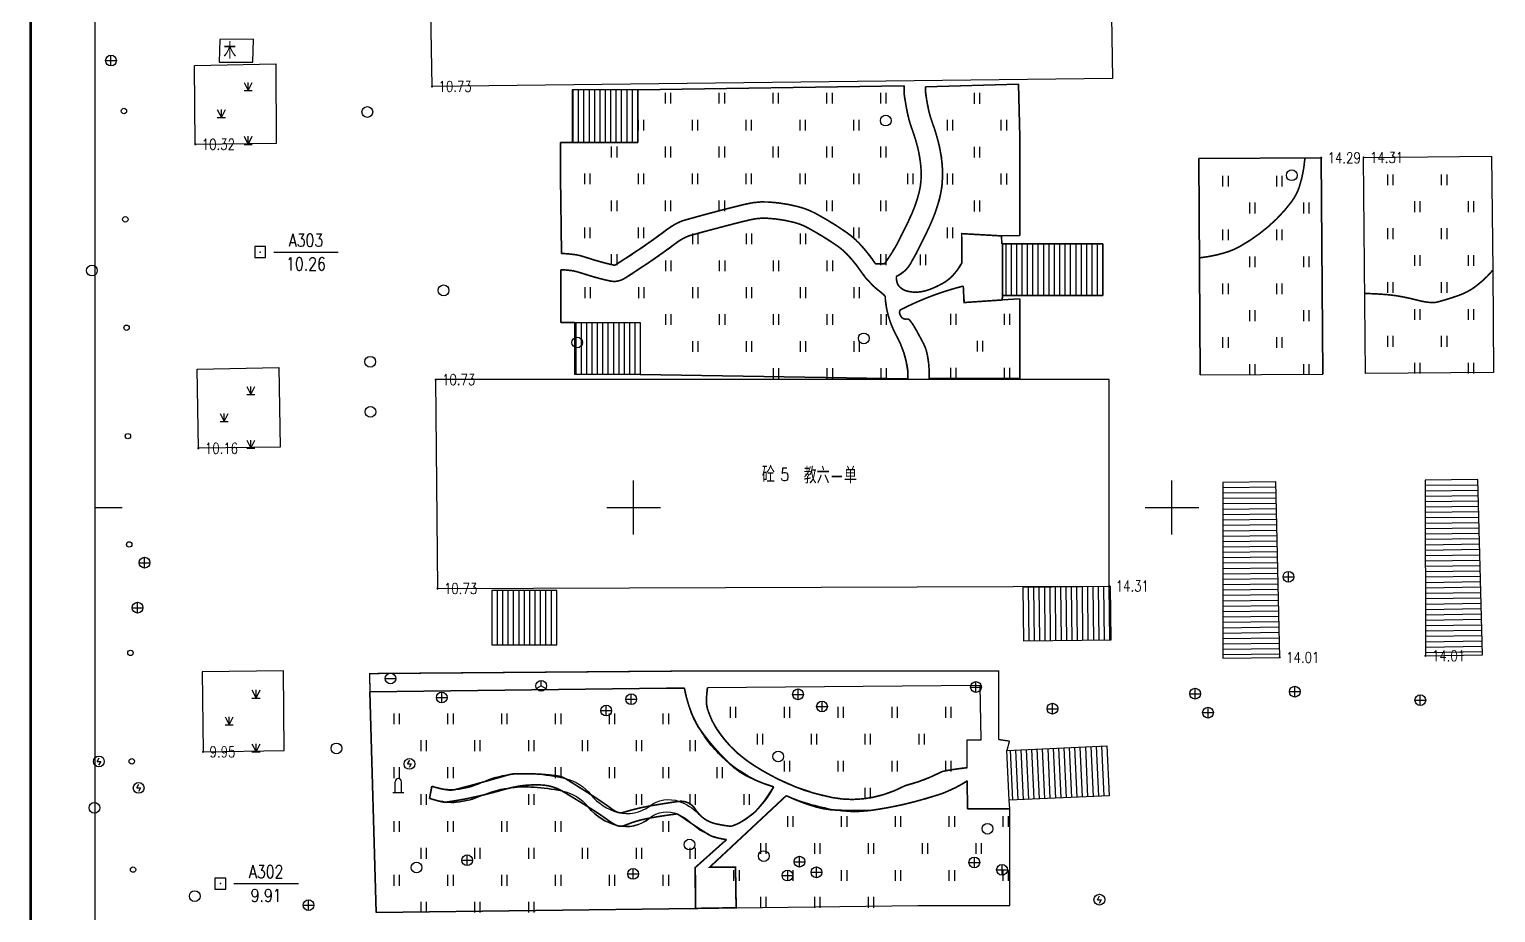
# Model space of a CAD drawing. Extents: x 1210 to 1476, y 1174 to 1460.
# Drawn here: x 1213.9 to 1350.1, y 1302.4 to 1384.4 of the extents above; entities that cross this region are included whole.
import ezdxf
from ezdxf.enums import TextEntityAlignment as Align

# ---------------------------------------------------------------- set-up
doc = ezdxf.new("R2010")
doc.units = 0
doc.header["$LTSCALE"] = 0.5
doc.header["$PDSIZE"] = 0.2
doc.linetypes.add('X3', pattern=[5, 4, -1])
doc.layers.get('0').update_dxf_attribs({"linetype": 'CONTINUOUS'})
doc.layers.add('ASSIST', color=7, linetype='CONTINUOUS', plot=False)
for name, color, linetype in [('COMPONENT', 4, 'CONTINUOUS'), ('DLDW', 11, 'CONTINUOUS'), ('DLSS', 4, 'CONTINUOUS'), ('GCD', 1, 'CONTINUOUS'), ('GXYZ', 2, 'CONTINUOUS'), ('JMD', 6, 'CONTINUOUS'), ('KZD', 1, 'CONTINUOUS'), ('TK', 7, 'CONTINUOUS'), ('ZBTZ', 3, 'CONTINUOUS')]:
    doc.layers.add(name, color=color, linetype=linetype)
doc.styles.add('HZ', font='rs.shx', dxfattribs={"width": 0.8, "bigfont": 'hztxt.shx'})
doc.linetypes.add('1161', pattern='A,0,[149,AAA.SHX,S=0.15,R=0,X=0,Y=0],-1.6', length=1.6)

# ---------------------------------------------------------------- blocks, each defined once
blk = doc.blocks.new('gc188')
blk.add_circle((0, 0), 1)
blk = doc.blocks.new('gc043')
for p, q in [((-1, 0), (1, 0)), ((0, -1), (0, 1))]:
    blk.add_line(p, q)
blk.add_circle((0, 0), 1)
blk = doc.blocks.new('gc261')
blk.add_lwpolyline([(-1, -1), (1, -1), (1, 1), (-1, 1)], close=True)
blk.add_point((0, 0))
blk = doc.blocks.new('gc106')
for p, q in [((-1, 0), (1, 0)), ((-0.6, 0), (-0.6, 2)), ((0.6, 0), (0.6, 2))]:
    blk.add_line(p, q)
blk.add_arc((0, 2), 0.6, 0, 180)
blk = doc.blocks.new('gcbj0102')
for p, q in [((-1, 0), (1, 0)), ((0, -1), (0, 1))]:
    blk.add_line(p, q)
blk.add_circle((0, 0), 1)
blk = doc.blocks.new('gc050')
for p, q in [((-0.35, 0), (0.05, 0.69)), ((-0.35, 0), (0.35, 0)), ((0.35, 0), (-0.06, -0.69))]:
    blk.add_line(p, q)
blk.add_circle((0, 0), 1)
blk = doc.blocks.new('gc042')
blk.add_line((-1, 0), (1, 0))
blk.add_circle((0, 0), 1)
blk = doc.blocks.new('gc048')
for q in [(-0.87, -0.5), (0, 1), (0.87, -0.5)]:
    blk.add_line((0, 0), q)
blk.add_circle((0, 0), 1)
blk = doc.blocks.new('gc170')
at = {"linetype": 'Continuous'}
blk.add_circle((0, 0), 0.5, dxfattribs=at)
blk = doc.blocks.new('gc323')
at = {"flags": 128}
for points in [[(-0.5, 0), (-0.5, 2)], [(0.5, 0), (0.5, 2)]]:
    blk.add_lwpolyline(points, dxfattribs=at)
blk = doc.blocks.new('gc124')
for p, q in [((-0.75, 1.5), (0, 0)), ((-0.75, 0), (0.75, 0)), ((0, 0), (0, 1.5)), ((0, 0), (0.75, 1.5))]:
    blk.add_line(p, q)
blk = doc.blocks.new('GC200')
at = {"linetype": 'Continuous', "const_width": 0.2, "flags": 128}
blk.add_lwpolyline([(-0.1, 0, 1), (0.1, 0, 1)], format="xyb", close=True, dxfattribs=at)
blk = doc.blocks.new('ac50tk')
for p, q in [((0, -12), (0, 512)), ((100, 295), (100, 305)), ((200, 295), (200, 305)), ((0, 300), (5, 300)), ((95, 300), (105, 300)), ((195, 300), (205, 300))]:
    blk.add_line(p, q)
blk.add_lwpolyline([(-12, -12, 0.5, 0.5, 0), (-12, 512, 0.5, 0.5, 0), (512, 512, 0.5, 0.5, 0), (512, -12, 0.5, 0.5, 0)], format="xyseb", close=True)

msp = doc.modelspace()

# ---------------------------------------------------------------- linework, layer by layer
at = {"linetype": 'Continuous', "elevation": 10.78, "flags": 128}
msp.add_lwpolyline([(1264.29, 1378.8), (1264.29, 1373.9)], dxfattribs=at)
at = {"layer": 'ASSIST', "linetype": 'Continuous', "flags": 128}
for points in [[(1304.26, 1359.69), (1313.59, 1359.69), (1313.59, 1364.48), (1304.26, 1364.48)], [(1264.55, 1357.19), (1270.62, 1357.19), (1270.62, 1352.35), (1264.55, 1352.35)], [(1330.01, 1326.07), (1329.64, 1342.37), (1324.72, 1342.32), (1324.73, 1325.99)], [(1348.83, 1326.31), (1348.42, 1342.58), (1343.52, 1342.53), (1343.55, 1326.22)], [(1256.83, 1327.25), (1262.86, 1327.25), (1262.86, 1332.27), (1256.83, 1332.27)], [(1314.31, 1327.68), (1306.23, 1327.59), (1306.18, 1332.61), (1314.26, 1332.7)], [(1304.68, 1317.44), (1313.95, 1317.86), (1314.17, 1313.23), (1304.89, 1312.8)]]:
    msp.add_lwpolyline(points, close=True, dxfattribs=at)
at = {"layer": 'DLSS', "linetype": 'X3', "const_width": 0.15, "flags": 128}
for points in [[(1293.31, 1362.62, 0.011941), (1294.18, 1363.96, 0.020647), (1294.62, 1364.76, 0.004806), (1295.46, 1366.45, 0.009484), (1295.86, 1367.32, 0.042412), (1296.52, 1369.28, 0.057571), (1296.71, 1370.79, 0.034599), (1296.64, 1372.03, 0.029794), (1296.38, 1373.46, 0.026223), (1295.86, 1375.13, -0.032688), (1295.47, 1376.47, -0.012272), (1295.29, 1377.4, -0.011128), (1295.13, 1378.44, -0.032963), (1295.12, 1378.63, -0.011607), (1295.13, 1379.16)], [(1294.4, 1361.46, 0.18676), (1295.86, 1362.92, 0.020647), (1296.39, 1363.87, 0.004806), (1297.24, 1365.59, 0.009484), (1297.67, 1366.53, 0.042412), (1298.44, 1368.8, 0.057571), (1298.69, 1370.76, 0.034599), (1298.61, 1372.28, 0.029794), (1298.3, 1373.94, 0.026223), (1297.72, 1375.81, -0.032688), (1297.4, 1376.9, -0.012272), (1297.24, 1377.74, -0.010696), (1297.1, 1378.65, -0.010636), (1297.11, 1379.05, -0.010636)], [(1322.55, 1363.18, 0.041507), (1324.8, 1363.62, 0.059042), (1326.29, 1364.23, 0.050806), (1328.98, 1366.11, 0.053804), (1331.1, 1368.38, 0.085682), (1331.86, 1369.87, 0.055451), (1332.35, 1372.42)], [(1263.3, 1363.59, -0.022064), (1264.48, 1363.49, -0.039396), (1265.13, 1363.36, -0.007066), (1266.02, 1363.08, 0.008483), (1266.77, 1362.86, 0.0174), (1268.14, 1362.51, 0.159846), (1268.3, 1362.53, 0.034457), (1268.36, 1362.56, 0.002036), (1269.34, 1363.19, 0.018782), (1273.12, 1365.83, -0.060602), (1274.36, 1366.55, -0.032767), (1274.81, 1366.7, -0.004517), (1278.12, 1367.6, -0.002607), (1279.22, 1367.88, -0.00233), (1280.45, 1368.18, -0.071723), (1282.47, 1368.37, -0.050636), (1285.3, 1367.93, -0.059667), (1286.88, 1367.32, -0.029509), (1289.79, 1365.53, -0.053838), (1290.99, 1364.49, -0.036295), (1292.46, 1362.64)], [(1263.24, 1362.08, -0.022064), (1264.29, 1361.99, -0.039396), (1264.7, 1361.9, -0.007066), (1265.56, 1361.64, 0.008483), (1266.35, 1361.4, 0.0174), (1267.83, 1361.03, 0.159846), (1268.92, 1361.15, 0.034457), (1269.17, 1361.28, 0.002036), (1270.16, 1361.92, 0.018782), (1274.03, 1364.62, -0.060602), (1274.96, 1365.15, -0.032767), (1275.22, 1365.25, -0.004517), (1278.5, 1366.13, -0.002607), (1279.58, 1366.41, -0.00233), (1280.8, 1366.71, -0.071723), (1282.39, 1366.86, -0.050636), (1284.92, 1366.47, -0.059667), (1286.16, 1365.98, -0.029509), (1288.92, 1364.29, -0.053838), (1289.88, 1363.46, -0.036295), (1291.21, 1361.79, -0.036295)], [(1294.4, 1361.46, 0.079408), (1294.47, 1360.89, 0.114773), (1294.66, 1360.54, 0.146878), (1295.38, 1360.1, 0.099701), (1296.61, 1360.02, 0.057722), (1297.54, 1360.26, 0.04015), (1298.79, 1360.86, 0.074065), (1299.67, 1361.57, 0.059101), (1300.49, 1362.7)], [(1337.93, 1359.87, -0.014146), (1339.65, 1359.79, -0.02019), (1340.85, 1359.66, -0.027398), (1342.91, 1359.22, 0.048795), (1344.08, 1359.03, 0.081388), (1344.66, 1359.08, 0.022131), (1346.69, 1359.71, 0.074185), (1348.18, 1360.51, 0.056851), (1349.79, 1362.02)], [(1291.21, 1361.79, 0.011291), (1291.47, 1361.43, 0.027809), (1291.58, 1361.29, 0.005564), (1292.2, 1360.64, 0.016171), (1292.42, 1360.43, 0.018426), (1292.77, 1360.14, -0.01716), (1293.14, 1359.83, -0.017205), (1293.3, 1359.68, -0.04145), (1293.35, 1359.61, -0.164634), (1293.38, 1359.53, 0.038287), (1293.39, 1359.18, 0.099167), (1294.4, 1355.98, -0.096656), (1295.46, 1352.69, -0.022534), (1295.47, 1352.52, -0.006766), (1295.48, 1351.95)], [(1297.45, 1352.69, 0.045588), (1297.27, 1354.24, 0.068317), (1296.92, 1355.23, 0.003339), (1296.41, 1356.18, 0.008861), (1296.22, 1356.53, 0.0128), (1295.92, 1357.02, 0.017209), (1295.67, 1357.36, 0.278317), (1295.34, 1357.5, -0.23369), (1294.94, 1357.62, -0.170663), (1294.7, 1358.09, -0.295333), (1294.83, 1358.38, -0.025562), (1294.89, 1358.41, -0.002942), (1295.44, 1358.68, -0.025037), (1297.98, 1359.75, -0.024897), (1300.62, 1360.56)], [(1274.72, 1323.2, 0.043227), (1275.39, 1320.85, 0.063585), (1276.18, 1319.37, 0.022904), (1277.38, 1317.83, 0.02093), (1278.84, 1316.27, 0.072346), (1280.41, 1315.11, 0.049989), (1283.01, 1314.05)], [(1276.87, 1323.24, 0.041843), (1276.76, 1321.97, 0.075448), (1276.87, 1321.27, 0.074415), (1277.86, 1319.21, 0.062935), (1279.65, 1317.19, 0.038193), (1281.16, 1316.05, 0.026717), (1283.51, 1314.72, 0.06847), (1288.47, 1313.05, 0.096764), (1292.19, 1313.07, 0.073679), (1295.22, 1314.16, 0.057954), (1298.66, 1315.47, -0.019676), (1299.56, 1315.64, -0.012553), (1300.98, 1315.83)], [(1251.05, 1312.98, 0.031124), (1252.21, 1312.66, 0.085728), (1252.65, 1312.64, 0.012736), (1254.23, 1312.9, 0.010821), (1256.07, 1313.3, 0.013681), (1257.35, 1313.63, -0.013253), (1258.67, 1313.98, -0.074839), (1261.52, 1314.22, -0.114394), (1263.33, 1313.68, -0.006085), (1264.08, 1313.23, -0.002647), (1265.81, 1312.17, -0.018738), (1267.8, 1310.83, 0.060136), (1268.45, 1310.46, 0.20106), (1269.17, 1310.47, -0.057685), (1271.48, 1311.15, -0.010037), (1273.96, 1311.53, -0.169772), (1274.11, 1311.5, -0.016873), (1274.52, 1311.23, 0.006702), (1275.55, 1310.53, 0.000787), (1276.19, 1310.11, 0.000705), (1276.91, 1309.65, 0.073431), (1277.48, 1309.39, 0.038866), (1278.63, 1309.15)], [(1283.01, 1314.05, -0.022838), (1282.47, 1313.14, -0.033735), (1282.04, 1312.58, -0.004349), (1281.4, 1311.85, -0.021765), (1281.26, 1311.71, -0.026974), (1280.95, 1311.46, -0.012216), (1280.24, 1310.95, -0.031589), (1279.74, 1310.66, -0.032494), (1279.22, 1310.44, -0.113442), (1278.9, 1310.4, -0.027314), (1277.62, 1310.62, -0.200512), (1275.73, 1311.97, 0.291006), (1274.23, 1312.7, 0.010129), (1273.37, 1312.58, 0.00456), (1271.48, 1312.27, 0.032235), (1269.05, 1311.68, -0.161675), (1268.54, 1311.68, -0.074123), (1268.06, 1311.94, 0.016561), (1266.04, 1313.32, 0.001641), (1263.98, 1314.62, 0.010038), (1263.64, 1314.83, 0.093561), (1263.01, 1315.05, 0.028068), (1260.81, 1315.25, 0.014), (1258.96, 1315.26, 0.059368), (1258.52, 1315.2, 0.006394), (1257.66, 1314.96, -0.003181), (1255.93, 1314.47, -0.001521), (1254.89, 1314.18, -0.001116), (1253.48, 1313.81, -0.097998), (1252.76, 1313.76, -0.046227), (1251.27, 1314.1)], [(1284.18, 1313.23, 0.04229), (1286.94, 1312.18, 0.061724), (1288.95, 1311.88, 0.007931), (1291.55, 1311.84, 0.034051), (1292.16, 1311.88, 0.016439), (1294.49, 1312.29, 0.018143), (1296.57, 1312.8, 0.005603), (1298.39, 1313.34, 0.022196), (1298.84, 1313.5, 0.007176), (1298.96, 1313.55, 0.001294), (1299.62, 1313.85, 0.020135), (1300.19, 1314.13, 0.013836), (1300.98, 1314.6)]]:
    msp.add_lwpolyline(points, format="xyb", dxfattribs=at)
for points, elevation in [([(1300.49, 1362.7), (1300.47, 1365.43), (1304.17, 1365.22), (1304.2, 1364.48)], 10.57), ([(1292.46, 1362.64), (1293.31, 1362.62)], 10.44), ([(1304.26, 1359.69), (1304.24, 1359.27), (1300.69, 1359.03), (1300.62, 1360.56)], 10.68), ([(1297.45, 1352.69), (1297.46, 1351.97)], 10.43)]:
    msp.add_lwpolyline(points, dxfattribs=dict(at, elevation=elevation))
at = {"layer": 'DLSS', "linetype": 'Continuous', "const_width": 0.125, "flags": 128}
for points in [[(1245.51, 1322.88), (1245.49, 1324.57), (1276.82, 1324.82), (1303.91, 1324.82), (1303.91, 1318.44)], [(1303.91, 1318.44), (1304.91, 1318.3)], [(1304.91, 1318.3), (1304.68, 1317.44)]]:
    msp.add_lwpolyline(points, dxfattribs=at)
at = {"layer": 'DLSS', "linetype": 'X3', "const_width": 0.15, "flags": 128}
for points in [[(1251.27, 1314.1), (1251.05, 1312.98)], [(1278.63, 1309.15), (1275.73, 1306.56), (1275.76, 1302.76), (1279.52, 1302.82), (1279.46, 1306.59), (1277.07, 1306.59), (1284.18, 1313.23)]]:
    msp.add_lwpolyline(points, dxfattribs=at)
at = {"layer": 'JMD', "linetype": 'Continuous'}
for p, q in [((1270.39, 1378.8), (1264.29, 1378.8)), ((1264.39, 1373.9), (1264.39, 1378.8)), ((1264.89, 1373.9), (1264.89, 1378.8)), ((1265.39, 1373.9), (1265.39, 1378.8)), ((1265.89, 1373.9), (1265.89, 1378.8)), ((1266.39, 1373.9), (1266.39, 1378.8)), ((1266.89, 1373.9), (1266.89, 1378.8)), ((1267.39, 1373.9), (1267.39, 1378.8)), ((1267.89, 1373.9), (1267.89, 1378.8)), ((1268.39, 1373.9), (1268.39, 1378.8)), ((1268.89, 1373.9), (1268.89, 1378.8)), ((1269.39, 1373.9), (1269.39, 1378.8)), ((1269.89, 1373.9), (1269.89, 1378.8)), ((1270.39, 1373.9), (1270.39, 1378.8)), ((1264.29, 1373.9), (1270.39, 1373.9)), ((1313.59, 1364.48), (1304.26, 1364.48)), ((1304.59, 1359.69), (1304.59, 1364.48)), ((1305.09, 1359.69), (1305.09, 1364.48)), ((1305.59, 1359.69), (1305.59, 1364.48)), ((1306.09, 1359.69), (1306.09, 1364.48)), ((1306.59, 1359.69), (1306.59, 1364.48)), ((1307.09, 1359.69), (1307.09, 1364.48)), ((1307.59, 1359.69), (1307.59, 1364.48)), ((1308.09, 1359.69), (1308.09, 1364.48)), ((1308.59, 1359.69), (1308.59, 1364.48)), ((1309.09, 1359.69), (1309.09, 1364.48)), ((1309.59, 1359.69), (1309.59, 1364.48)), ((1310.09, 1359.69), (1310.09, 1364.48)), ((1310.59, 1359.69), (1310.59, 1364.48)), ((1311.09, 1359.69), (1311.09, 1364.48)), ((1311.59, 1359.69), (1311.59, 1364.48)), ((1312.09, 1359.69), (1312.09, 1364.48)), ((1312.59, 1359.69), (1312.59, 1364.48)), ((1313.09, 1359.69), (1313.09, 1364.48)), ((1313.59, 1359.69), (1313.59, 1364.48)), ((1304.26, 1359.69), (1313.59, 1359.69)), ((1264.55, 1357.19), (1270.62, 1357.19)), ((1264.62, 1357.19), (1264.62, 1352.35)), ((1265.12, 1357.19), (1265.12, 1352.35)), ((1265.62, 1357.19), (1265.62, 1352.35)), ((1266.12, 1357.19), (1266.12, 1352.35)), ((1266.62, 1357.19), (1266.62, 1352.35)), ((1267.12, 1357.19), (1267.12, 1352.35)), ((1267.62, 1357.19), (1267.62, 1352.35)), ((1268.12, 1357.19), (1268.12, 1352.35)), ((1268.62, 1357.19), (1268.62, 1352.35)), ((1269.12, 1357.19), (1269.12, 1352.35)), ((1269.62, 1357.19), (1269.62, 1352.35)), ((1270.12, 1357.19), (1270.12, 1352.35)), ((1270.62, 1357.19), (1270.62, 1352.35)), ((1270.62, 1352.35), (1264.55, 1352.35)), ((1329.64, 1342.37), (1324.72, 1342.32)), ((1324.72, 1342.32), (1324.73, 1325.99)), ((1329.65, 1341.87), (1324.72, 1341.82)), ((1330.01, 1326.07), (1329.64, 1342.37)), ((1348.42, 1342.58), (1343.52, 1342.53)), ((1343.52, 1342.53), (1343.55, 1326.22)), ((1348.44, 1342.08), (1343.52, 1342.03)), ((1348.45, 1341.58), (1343.52, 1341.52)), ((1348.83, 1326.31), (1348.42, 1342.58)), ((1329.66, 1341.37), (1324.72, 1341.32)), ((1329.67, 1340.87), (1324.72, 1340.82)), ((1329.68, 1340.37), (1324.72, 1340.32)), ((1348.46, 1341.08), (1343.52, 1341.02)), ((1348.47, 1340.58), (1343.52, 1340.52)), ((1329.69, 1339.87), (1324.72, 1339.81)), ((1329.7, 1339.37), (1324.72, 1339.31)), ((1329.72, 1338.87), (1324.72, 1338.81)), ((1348.48, 1340.08), (1343.53, 1340.02)), ((1348.5, 1339.58), (1343.53, 1339.52)), ((1348.51, 1339.08), (1343.53, 1339.02)), ((1329.73, 1338.37), (1324.72, 1338.31)), ((1329.74, 1337.87), (1324.72, 1337.81)), ((1348.52, 1338.58), (1343.53, 1338.52)), ((1348.53, 1338.08), (1343.53, 1338.02)), ((1348.55, 1337.58), (1343.53, 1337.52)), ((1329.75, 1337.37), (1324.72, 1337.31)), ((1329.76, 1336.87), (1324.72, 1336.81)), ((1329.77, 1336.37), (1324.72, 1336.31)), ((1348.56, 1337.08), (1343.53, 1337.02)), ((1348.57, 1336.58), (1343.53, 1336.51)), ((1348.58, 1336.08), (1343.53, 1336.01)), ((1329.78, 1335.87), (1324.72, 1335.81)), ((1329.79, 1335.37), (1324.72, 1335.31)), ((1329.81, 1334.87), (1324.72, 1334.81)), ((1348.6, 1335.58), (1343.53, 1335.51)), ((1348.61, 1335.08), (1343.53, 1335.01)), ((1329.82, 1334.37), (1324.72, 1334.31)), ((1329.83, 1333.87), (1324.72, 1333.81)), ((1329.84, 1333.37), (1324.72, 1333.31)), ((1348.62, 1334.58), (1343.54, 1334.51)), ((1348.63, 1334.08), (1343.54, 1334.01)), ((1348.65, 1333.58), (1343.54, 1333.51)), ((1262.86, 1332.27), (1256.83, 1332.27)), ((1256.86, 1327.25), (1256.86, 1332.27)), ((1257.36, 1327.25), (1257.36, 1332.27)), ((1257.86, 1327.25), (1257.86, 1332.27)), ((1258.36, 1327.25), (1258.36, 1332.27)), ((1258.86, 1327.25), (1258.86, 1332.27)), ((1259.36, 1327.25), (1259.36, 1332.27)), ((1259.86, 1327.25), (1259.86, 1332.27)), ((1260.36, 1327.25), (1260.36, 1332.27)), ((1260.86, 1327.25), (1260.86, 1332.27)), ((1261.36, 1327.25), (1261.36, 1332.27)), ((1261.86, 1327.25), (1261.86, 1332.27)), ((1262.36, 1327.25), (1262.36, 1332.27)), ((1262.86, 1327.25), (1262.86, 1332.27)), ((1306.18, 1332.61), (1314.26, 1332.7)), ((1306.23, 1327.59), (1306.18, 1332.61)), ((1306.73, 1327.6), (1306.68, 1332.62)), ((1307.23, 1327.6), (1307.18, 1332.62)), ((1307.73, 1327.61), (1307.68, 1332.63)), ((1308.23, 1327.62), (1308.18, 1332.63)), ((1308.73, 1327.62), (1308.68, 1332.64)), ((1309.23, 1327.63), (1309.18, 1332.65)), ((1309.73, 1327.63), (1309.68, 1332.65)), ((1310.23, 1327.64), (1310.18, 1332.66)), ((1310.73, 1327.64), (1310.68, 1332.66)), ((1311.23, 1327.65), (1311.18, 1332.67)), ((1311.73, 1327.66), (1311.68, 1332.67)), ((1312.23, 1327.66), (1312.18, 1332.68)), ((1312.73, 1327.67), (1312.68, 1332.69)), ((1313.23, 1327.67), (1313.18, 1332.69)), ((1313.73, 1327.68), (1313.68, 1332.7)), ((1314.23, 1327.68), (1314.18, 1332.7)), ((1329.85, 1332.87), (1324.73, 1332.81)), ((1329.86, 1332.37), (1324.73, 1332.31)), ((1348.66, 1333.08), (1343.54, 1333.01)), ((1348.67, 1332.58), (1343.54, 1332.51)), ((1348.68, 1332.08), (1343.54, 1332.01)), ((1329.87, 1331.87), (1324.73, 1331.81)), ((1329.88, 1331.37), (1324.73, 1331.31)), ((1329.9, 1330.87), (1324.73, 1330.81)), ((1348.7, 1331.58), (1343.54, 1331.51)), ((1348.71, 1331.08), (1343.54, 1331)), ((1329.91, 1330.37), (1324.73, 1330.31)), ((1329.92, 1329.87), (1324.73, 1329.8)), ((1329.93, 1329.37), (1324.73, 1329.3)), ((1348.72, 1330.58), (1343.54, 1330.5)), ((1348.73, 1330.08), (1343.54, 1330)), ((1348.74, 1329.58), (1343.54, 1329.5)), ((1329.94, 1328.87), (1324.73, 1328.8)), ((1329.95, 1328.37), (1324.73, 1328.3)), ((1348.76, 1329.08), (1343.55, 1329)), ((1348.77, 1328.58), (1343.55, 1328.5)), ((1348.78, 1328.08), (1343.55, 1328)), ((1256.83, 1327.25), (1262.86, 1327.25)), ((1314.31, 1327.68), (1306.23, 1327.59)), ((1329.96, 1327.87), (1324.73, 1327.8)), ((1329.98, 1327.37), (1324.73, 1327.3)), ((1329.99, 1326.87), (1324.73, 1326.8)), ((1348.79, 1327.58), (1343.55, 1327.5)), ((1348.81, 1327.08), (1343.55, 1327)), ((1348.82, 1326.58), (1343.55, 1326.5)), ((1330, 1326.37), (1324.73, 1326.3)), ((1304.68, 1317.44), (1313.95, 1317.86)), ((1304.96, 1317.45), (1305.18, 1312.81)), ((1305.46, 1317.47), (1305.68, 1312.84)), ((1305.96, 1317.5), (1306.18, 1312.86)), ((1306.46, 1317.52), (1306.67, 1312.88)), ((1306.96, 1317.54), (1307.17, 1312.91)), ((1307.46, 1317.57), (1307.67, 1312.93)), ((1307.96, 1317.59), (1308.17, 1312.95)), ((1308.46, 1317.61), (1308.67, 1312.97)), ((1308.96, 1317.63), (1309.17, 1313)), ((1309.46, 1317.66), (1309.67, 1313.02)), ((1309.96, 1317.68), (1310.17, 1313.04)), ((1310.46, 1317.7), (1310.67, 1313.07)), ((1310.96, 1317.73), (1311.17, 1313.09)), ((1311.46, 1317.75), (1311.67, 1313.11)), ((1311.96, 1317.77), (1312.17, 1313.13)), ((1312.46, 1317.8), (1312.67, 1313.16)), ((1312.96, 1317.82), (1313.17, 1313.18)), ((1313.45, 1317.84), (1313.67, 1313.2)), ((1313.95, 1317.86), (1314.17, 1313.23)), ((1314.17, 1313.23), (1304.89, 1312.8))]:
    msp.add_line(p, q, dxfattribs=at)
at = {"layer": 'JMD', "linetype": 'Continuous', "flags": 128}
for points in [[(1251.28, 1379.1), (1250.99, 1396.48), (1314.19, 1397.22), (1314.49, 1379.84)], [(1234.7, 1383.5), (1231.56, 1383.47), (1231.5, 1381.34), (1234.64, 1381.37)]]:
    msp.add_lwpolyline(points, close=True, dxfattribs=at)
at = {"layer": 'JMD', "linetype": 'Continuous', "elevation": 10.73, "flags": 128}
msp.add_lwpolyline([(1251.79, 1332.47), (1314.18, 1332.7), (1314.18, 1351.87), (1251.61, 1351.87)], close=True, dxfattribs=at)
at = {"layer": 'KZD', "linetype": 'Continuous'}
for p, q in [((1236.57, 1363.72), (1242.57, 1363.72)), ((1232.87, 1305.06), (1238.87, 1305.06))]:
    msp.add_line(p, q, dxfattribs=at)
at = {"layer": 'ZBTZ', "linetype": '1161', "flags": 128}
for points, elevation in [([(1229.21, 1381.05), (1236.76, 1381.2), (1236.81, 1373.8), (1229.29, 1373.72)], 10.32), ([(1229.46, 1352.85), (1237.06, 1353), (1237.17, 1345.6), (1229.58, 1345.49)], 10.16), ([(1230.01, 1317.3), (1237.55, 1317.43), (1237.47, 1324.81), (1229.93, 1324.73)], 9.95)]:
    msp.add_lwpolyline(points, close=True, dxfattribs=dict(at, elevation=elevation))
for points, elevation in [([(1263.3, 1363.59), (1263.21, 1370.72), (1263.21, 1373.88), (1264.29, 1373.88), (1270.39, 1373.88), (1270.39, 1378.8), (1295.13, 1379.16)], 10.44), ([(1297.11, 1379.05), (1305.75, 1379.32), (1305.87, 1374.41), (1305.87, 1365.27), (1304.17, 1365.22)], 10.57), ([(1263.24, 1362.08), (1263.24, 1357.19), (1264.55, 1357.19), (1270.62, 1357.19), (1270.62, 1352.35), (1295.48, 1351.95)], 10.44), ([(1297.46, 1351.97), (1305.87, 1351.97), (1305.87, 1359.38), (1304.24, 1359.27)], 10.43), ([(1300.98, 1314.6), (1301, 1312.02), (1304.94, 1312), (1304.89, 1312.8)], 10.47), ([(1251.05, 1312.98), (1251.27, 1314.1)], 10.48), ([(1251.27, 1314.1), (1251.05, 1312.98)], 10.48), ([(1278.63, 1309.15), (1275.73, 1306.56), (1275.76, 1302.76), (1279.52, 1302.82), (1279.46, 1306.59), (1277.07, 1306.59), (1284.18, 1313.23)], 10.47), ([(1279.52, 1302.82), (1296.4, 1303.04), (1304.94, 1303.04), (1304.94, 1312)], 10.18)]:
    msp.add_lwpolyline(points, dxfattribs=dict(at, elevation=elevation))
for points in [[(1296.38, 1373.46, 0.026223), (1295.86, 1375.13, -0.032688), (1295.47, 1376.47, -0.012272), (1295.29, 1377.4, -0.011128), (1295.13, 1378.44, -0.032963), (1295.12, 1378.63, -0.011607), (1295.13, 1379.16), (1270.39, 1378.8), (1270.39, 1373.88), (1264.29, 1373.88), (1263.21, 1373.88), (1263.21, 1370.72), (1263.3, 1363.59, -0.022064), (1264.48, 1363.49, -0.039396), (1265.13, 1363.36, -0.007066), (1266.02, 1363.08, 0.008483), (1266.77, 1362.86, 0.0174), (1268.14, 1362.51, 0.159846), (1268.3, 1362.53, 0.034457), (1268.36, 1362.56, 0.002036), (1269.34, 1363.19, 0.018782), (1273.12, 1365.83, -0.060602), (1274.36, 1366.55, -0.032767), (1274.81, 1366.7, -0.004517), (1278.12, 1367.6, -0.002607), (1279.22, 1367.88), (1279.22, 1367.88, -0.00233), (1280.45, 1368.18, -0.071723), (1282.47, 1368.37, -0.050636), (1285.3, 1367.93, -0.059667), (1286.88, 1367.32, -0.029509), (1289.79, 1365.53, -0.053838), (1290.99, 1364.49, -0.036295), (1292.46, 1362.64), (1293.31, 1362.62, 0.011941), (1294.18, 1363.96, 0.020647), (1294.62, 1364.76, 0.004806), (1295.46, 1366.45, 0.009484), (1295.86, 1367.32, 0.042412), (1296.52, 1369.28, 0.057571), (1296.71, 1370.79, 0.034599), (1296.64, 1372.03, 0.029794)], [(1305.87, 1374.41), (1305.75, 1379.32), (1297.11, 1379.05, 0.010636), (1297.1, 1378.65, 0.010696), (1297.24, 1377.74, 0.012272), (1297.4, 1376.9, 0.032688), (1297.72, 1375.81, -0.026223), (1298.3, 1373.94, -0.029794), (1298.61, 1372.28, -0.034599), (1298.69, 1370.76, -0.057571), (1298.44, 1368.8, -0.042412), (1297.67, 1366.53, -0.009484), (1297.24, 1365.59, -0.004806), (1296.39, 1363.87, -0.020647), (1295.86, 1362.92, -0.18676), (1294.4, 1361.46, 0.079408), (1294.47, 1360.89, 0.114773), (1294.66, 1360.54, 0.146878), (1295.38, 1360.1, 0.099701), (1296.61, 1360.02, 0.057722), (1297.54, 1360.26, 0.04015), (1298.79, 1360.86, 0.074065), (1299.67, 1361.57, 0.059101), (1300.49, 1362.7), (1300.47, 1365.43), (1304.17, 1365.22), (1305.87, 1365.27)], [(1279.58, 1366.41, -0.00233), (1280.8, 1366.71, -0.071723), (1282.39, 1366.86, -0.050636), (1284.92, 1366.47, -0.059667), (1286.16, 1365.98, -0.029509), (1288.92, 1364.29, -0.053838), (1289.88, 1363.46, -0.036295), (1291.21, 1361.79, 0.011291), (1291.47, 1361.43, 0.027809), (1291.58, 1361.29, 0.005564), (1292.2, 1360.64, 0.016171), (1292.42, 1360.43, 0.018426), (1292.77, 1360.14, -0.01716), (1293.14, 1359.83, -0.017205), (1293.3, 1359.68, -0.04145), (1293.35, 1359.61, -0.164634), (1293.38, 1359.53, 0.038287), (1293.39, 1359.18, 0.099167), (1294.4, 1355.98, -0.096656), (1295.46, 1352.69, -0.022534), (1295.47, 1352.52, -0.006766), (1295.48, 1351.95), (1270.62, 1352.35), (1264.55, 1352.35), (1264.55, 1357.19), (1263.24, 1357.19), (1263.24, 1362.08, -0.022064), (1264.29, 1361.99, -0.039396), (1264.7, 1361.9, -0.007066), (1265.56, 1361.64, 0.008483), (1266.35, 1361.4, 0.0174), (1267.83, 1361.03, 0.159846), (1268.92, 1361.15, 0.034457), (1269.17, 1361.28, 0.002036), (1270.16, 1361.92, 0.018782), (1274.03, 1364.62, -0.060602), (1274.96, 1365.15, -0.032767), (1275.22, 1365.25, -0.004517), (1278.5, 1366.13, -0.002607)], [(1304.24, 1359.27), (1304.26, 1359.69), (1304.26, 1364.48), (1313.59, 1364.48), (1313.59, 1359.69), (1304.26, 1359.69), (1304.24, 1359.27), (1305.87, 1359.38), (1305.87, 1351.97), (1297.46, 1351.97), (1297.45, 1352.69, 0.045588), (1297.27, 1354.24, 0.068317), (1296.92, 1355.23, 0.003339), (1296.41, 1356.18, 0.008861), (1296.22, 1356.53, 0.0128), (1295.92, 1357.02, 0.017209), (1295.67, 1357.36, 0.278317), (1295.34, 1357.5, -0.23369), (1294.94, 1357.62, -0.170663), (1294.7, 1358.09, -0.295333), (1294.83, 1358.38, -0.025562), (1294.89, 1358.41, -0.002942), (1295.44, 1358.68, -0.025037), (1297.98, 1359.75, -0.024897), (1300.62, 1360.56), (1300.69, 1359.03)], [(1276.18, 1319.37, -0.063585), (1275.39, 1320.85, -0.043227), (1274.72, 1323.2), (1273.05, 1323.2), (1245.51, 1322.88), (1246.08, 1302.37), (1275.76, 1302.76), (1275.73, 1306.56), (1278.63, 1309.15, -0.038866), (1277.48, 1309.39, -0.073431), (1276.91, 1309.65, -0.082647), (1275.55, 1310.53, -0.006702), (1274.52, 1311.23, 0.016873), (1274.11, 1311.5, 0.005452), (1274.06, 1311.52, 0.110235), (1273.96, 1311.53, 0.010037), (1271.48, 1311.15, -0.21516), (1268.8, 1310.39, -0.095463), (1268.45, 1310.46, -0.162238), (1265.81, 1312.17, 0.002647), (1264.08, 1313.23, 0.006085), (1263.33, 1313.68, 0.032481), (1260.72, 1314.02, 0.041807), (1258.67, 1313.98, 0.013253), (1257.35, 1313.63, -0.013681), (1256.07, 1313.3, -0.080297), (1253.51, 1312.62, -0.059617), (1252.65, 1312.64, -0.085728), (1252.21, 1312.66, -0.031124), (1251.05, 1312.98), (1251.27, 1314.1, 0.029705), (1252.7, 1313.82, 0.056116), (1253.48, 1313.81, 0.001116), (1254.89, 1314.18, 0.001521), (1255.93, 1314.47, -0.080508), (1258.52, 1315.2, -0.059368), (1258.96, 1315.26, -0.002976), (1259.35, 1315.27, -0.029834), (1260.81, 1315.25, -0.028068), (1263.01, 1315.05, -0.093561), (1263.64, 1314.83, -0.170973), (1266.04, 1313.32, -0.016561), (1268.06, 1311.94, 0.074123), (1268.54, 1311.68, 0.012185), (1268.7, 1311.65, 0.109418), (1269.05, 1311.68, -0.032235), (1271.48, 1312.27, -0.252546), (1274.23, 1312.7, -0.291006), (1275.73, 1311.97, 0.056715), (1276.15, 1311.44, 0.114769), (1277.62, 1310.62, 0.015008), (1278.32, 1310.48, 0.030211), (1279.22, 1310.44, 0.043136), (1280.24, 1310.95, 0.011993), (1280.94, 1311.45, 0.011071), (1281.17, 1311.64, 0.011828), (1281.4, 1311.85, 0.004323), (1282.04, 1312.58, 0.017678), (1283.01, 1314.05, -0.049989), (1280.41, 1315.11, -0.072346), (1278.84, 1316.27, -0.086615)], [(1302.2, 1323.45), (1276.87, 1323.24, 0.041843), (1276.76, 1321.97, 0.074818), (1276.87, 1321.27, 0.053725), (1277.53, 1319.75, 0.019981), (1277.85, 1319.24, 0.06178), (1279.65, 1317.19, 0.038193), (1281.16, 1316.05, 0.026717), (1283.51, 1314.72, 0.046873), (1286.86, 1313.43, 0.023777), (1288.63, 1313.03, 0.077571), (1291.58, 1312.97, 0.015868), (1292.19, 1313.07, 0.073507), (1295.22, 1314.16, 0.028922), (1296.98, 1314.71, 0.028847), (1298.66, 1315.47, -0.019925), (1299.55, 1315.64, -0.012553), (1300.98, 1315.83), (1300.99, 1318.43), (1302.27, 1318.42)], [(1304.94, 1312), (1301, 1312.02), (1300.98, 1314.6, -0.013836), (1300.19, 1314.13, -0.020135), (1299.62, 1313.85, -0.027677), (1298.84, 1313.5, -0.018555), (1298.46, 1313.36, -0.025837), (1296.57, 1312.8, -0.018143), (1294.49, 1312.29, -0.016439), (1292.16, 1311.88, -0.084731), (1288.95, 1311.88, -0.061724), (1286.94, 1312.18, -0.04229), (1284.18, 1313.23), (1277.07, 1306.59), (1279.46, 1306.59), (1279.52, 1302.82), (1296.4, 1303.04), (1304.94, 1303.04)]]:
    msp.add_lwpolyline(points, format="xyb", close=True, dxfattribs=at)
for points in [[(1322.49, 1372.4), (1333.86, 1372.47)], [(1322.63, 1352.31), (1322.49, 1372.4)], [(1333.86, 1372.47), (1334, 1352.39)], [(1322.63, 1352.31), (1334, 1352.39)], [(1245.51, 1322.88), (1273.05, 1323.2)], [(1275.76, 1302.76), (1246.08, 1302.37), (1245.51, 1322.88)], [(1273.05, 1323.2), (1274.72, 1323.2)], [(1300.98, 1315.83), (1300.99, 1318.43)]]:
    msp.add_lwpolyline(points, dxfattribs=at)
for points in [[(1333.86, 1372.47), (1322.49, 1372.4), (1322.63, 1352.31), (1334, 1352.39)], [(1337.98, 1352.43), (1337.8, 1372.5), (1349.69, 1372.61), (1349.79, 1362.02), (1349.87, 1352.54)]]:
    msp.add_lwpolyline(points, close=True, dxfattribs=at)
for points in [[(1283.01, 1314.05, -0.049989), (1280.82, 1314.95, -0.049989), (1278.84, 1316.27, -0.086615), (1276.18, 1319.37, -0.086615), (1274.72, 1323.2)], [(1300.98, 1315.83, 0.012553), (1299.55, 1315.64, 0.019925), (1298.66, 1315.47, -0.05774), (1295.22, 1314.16, -0.073405), (1292.19, 1313.07, -0.093737), (1288.63, 1313.03, -0.066263), (1283.84, 1314.55, -0.030254), (1281.34, 1315.92, -0.041102), (1279.65, 1317.19, -0.06178), (1277.85, 1319.24, -0.075045), (1276.87, 1321.27, -0.074818), (1276.76, 1321.97, -0.041843), (1276.87, 1323.24)], [(1251.27, 1314.1, 0.029705), (1252.7, 1313.82, 0.056116), (1253.48, 1313.81, 0.085699), (1255.93, 1314.47, -0.080508), (1258.52, 1315.2, -0.046834), (1260.81, 1315.25, -0.037336), (1263.64, 1314.83, -0.170973), (1266.04, 1313.32, 0.161395), (1268.54, 1311.68, 0.231647), (1271.48, 1312.27, -0.252546), (1274.23, 1312.7, -0.113142), (1276.01, 1311.57, 0.128136), (1277.62, 1310.62, 0.040812), (1278.3, 1310.49, 0.030898), (1279.22, 1310.44)], [(1284.18, 1313.23, 0.054678), (1288.95, 1311.88, 0.084731), (1292.16, 1311.88, 0.016422), (1296.57, 1312.8, 0.031076), (1298.84, 1313.5, 0.027677), (1299.62, 1313.85, 0.015184), (1300.98, 1314.6)], [(1251.05, 1312.98, 0.031589), (1252.65, 1312.64, 0.059617), (1253.51, 1312.62, 0.080297), (1256.07, 1313.3, -0.07904), (1258.67, 1313.98, -0.041807), (1260.72, 1314.02, -0.032481), (1263.33, 1313.68, -0.176837), (1265.81, 1312.17, 0.162238), (1268.45, 1310.46, 0.242409), (1271.48, 1311.15, -0.291251), (1274.11, 1311.5, -0.077228), (1275.55, 1310.53, 0.082647), (1276.91, 1309.65, 0.032786), (1277.66, 1309.37, 0.026159), (1278.63, 1309.15)], [(1279.22, 1310.44, 0.043136), (1280.24, 1310.95, 0.043136), (1281.17, 1311.64, 0.048302), (1282.04, 1312.58, 0.017678), (1283.01, 1314.05)]]:
    msp.add_lwpolyline(points, format="xyb", dxfattribs=at)

# ---------------------------------------------------------------- block references
at = {"layer": 'COMPONENT', "linetype": 'Continuous', "xscale": 0.5, "yscale": 0.5}
for p in [(1343.07, 1322.1, 13.94), (1267.46, 1321.13, 10.45), (1287.5, 1321.51, 10.4), (1308.9, 1321.31, 11.95), (1323.35, 1320.94, 13.93), (1269.95, 1305.96, 10.31), (1286.98, 1306.11, 10.3), (1304.22, 1306.34, 10.54)]:
    msp.add_blockref('gcbj0102', p, dxfattribs=at)
at = {"layer": 'DLDW', "linetype": 'Continuous', "xscale": 0.5, "yscale": 0.5}
msp.add_blockref('gc106', (1248.15, 1313.53, 10.48), dxfattribs=at)
at = {"layer": 'GCD', "linetype": 'Continuous'}
ref = msp.add_blockref('GC200', (1251.28, 1379.1, 10.73), dxfattribs=dict(at, xscale=0.5, yscale=0.5, zscale=0.5))
ref.add_attrib('height', '10.73', dxfattribs={"linetype": 'Continuous', "height": 1, "style": 'HZ', "width": 0.8}).set_placement((1251.88, 1379.1, 10.73), align=Align.MIDDLE_LEFT)
ref = msp.add_blockref('GC200', (1229.29, 1373.72, 10.32), dxfattribs=dict(at, xscale=0.5, yscale=0.5, zscale=0.5))
ref.add_attrib('height', '10.32', dxfattribs={"linetype": 'Continuous', "height": 1, "style": 'HZ', "width": 0.8}).set_placement((1229.89, 1373.72, 10.32), align=Align.MIDDLE_LEFT)
ref = msp.add_blockref('GC200', (1333.86, 1372.47, 14.29), dxfattribs=dict(at, xscale=0.5, yscale=0.5, zscale=0.5))
ref.add_attrib('height', '14.29', dxfattribs={"linetype": 'Continuous', "height": 1, "style": 'HZ', "width": 0.8}).set_placement((1334.46, 1372.47, 14.29), align=Align.MIDDLE_LEFT)
ref = msp.add_blockref('GC200', (1337.8, 1372.5, 14.31), dxfattribs=dict(at, xscale=0.5, yscale=0.5, zscale=0.5))
ref.add_attrib('height', '14.31', dxfattribs={"linetype": 'Continuous', "height": 1, "style": 'HZ', "width": 0.8}).set_placement((1338.4, 1372.5, 14.31), align=Align.MIDDLE_LEFT)
ref = msp.add_blockref('GC200', (1251.61, 1351.87, 10.73), dxfattribs=dict(at, xscale=0.5, yscale=0.5, zscale=0.5))
ref.add_attrib('height', '10.73', dxfattribs={"linetype": 'Continuous', "height": 1, "style": 'HZ', "width": 0.8}).set_placement((1252.21, 1351.87, 10.73), align=Align.MIDDLE_LEFT)
ref = msp.add_blockref('GC200', (1229.58, 1345.49, 10.16), dxfattribs=dict(at, xscale=0.5, yscale=0.5, zscale=0.5))
ref.add_attrib('height', '10.16', dxfattribs={"linetype": 'Continuous', "height": 1, "style": 'HZ', "width": 0.8}).set_placement((1230.18, 1345.49, 10.16), align=Align.MIDDLE_LEFT)
ref = msp.add_blockref('GC200', (1251.79, 1332.47, 10.73), dxfattribs=dict(at, xscale=0.5, yscale=0.5, zscale=0.5))
ref.add_attrib('height', '10.73', dxfattribs={"linetype": 'Continuous', "height": 1, "style": 'HZ', "width": 0.8}).set_placement((1252.39, 1332.47, 10.73), align=Align.MIDDLE_LEFT)
ref = msp.add_blockref('GC200', (1314.18, 1332.7, 14.31), dxfattribs=dict(at, xscale=0.5, yscale=0.5, zscale=0.5))
ref.add_attrib('height', '14.31', dxfattribs={"linetype": 'Continuous', "height": 1, "style": 'HZ', "width": 0.8}).set_placement((1314.78, 1332.7, 14.31), align=Align.MIDDLE_LEFT)
ref = msp.add_blockref('GC200', (1330.01, 1326.07, 14.01), dxfattribs=dict(at, xscale=0.5, yscale=0.5, zscale=0.5))
ref.add_attrib('height', '14.01', dxfattribs={"linetype": 'Continuous', "height": 1, "style": 'HZ', "width": 0.8}).set_placement((1330.61, 1326.07, 14.01), align=Align.MIDDLE_LEFT)
ref = msp.add_blockref('GC200', (1343.55, 1326.22, 14.01), dxfattribs=dict(at, xscale=0.5, yscale=0.5, zscale=0.5))
ref.add_attrib('height', '14.01', dxfattribs={"linetype": 'Continuous', "height": 1, "style": 'HZ', "width": 0.8}).set_placement((1344.15, 1326.22, 14.01), align=Align.MIDDLE_LEFT)
ref = msp.add_blockref('GC200', (1230.01, 1317.3, 9.95), dxfattribs=dict(at, xscale=0.5, yscale=0.5, zscale=0.5))
ref.add_attrib('height', '9.95', dxfattribs={"linetype": 'Continuous', "height": 1, "style": 'HZ', "width": 0.8}).set_placement((1230.61, 1317.3, 9.95), align=Align.MIDDLE_LEFT)
at = {"layer": 'GXYZ', "linetype": 'Continuous', "xscale": 0.5, "yscale": 0.5}
for name, p in [('gc043', (1221.46, 1381.5, 10.28)), ('gc188', (1245.27, 1376.73, 10.48)), ('gc188', (1293.42, 1375.93, 10.54)), ('gc188', (1331.13, 1370.85, 14.05)), ('gc188', (1219.69, 1362, 10.14)), ('gc188', (1252.35, 1360.16, 10.75)), ('gc188', (1264.76, 1355.32, 10.49)), ('gc188', (1291.38, 1355.7, 10.58)), ('gc188', (1245.54, 1353.53, 10.42)), ('gc188', (1245.56, 1348.88, 10.4)), ('gc043', (1224.58, 1334.87, 9.98)), ('gc043', (1330.82, 1333.56, 13.99)), ('gc043', (1223.93, 1330.69, 9.93)), ('gc042', (1247.42, 1324.11, 10.23)), ('gc048', (1261.42, 1323.43, 10.29)), ('gc043', (1301.8, 1323.32, 10.29)), ('gc043', (1252.18, 1322.35, 10.33)), ('gc043', (1269.78, 1322.19, 10.44)), ('gc043', (1285.27, 1322.64, 10.38)), ('gc043', (1322.15, 1322.7, 13.93)), ('gc043', (1331.41, 1322.89, 13.93)), ('gc188', (1242.4, 1317.62, 10.18)), ('gc188', (1283.43, 1316.87, 10.48)), ('gc050', (1220.34, 1316.41, 9.8)), ('gc050', (1249.18, 1316.18, 10.52)), ('gc050', (1224.03, 1313.95, 9.83)), ('gc188', (1219.92, 1312.1, 9.77)), ('gc188', (1302.87, 1310.16, 10.57)), ('gc188', (1275.19, 1308.69, 10.45)), ('gc043', (1254.54, 1307.23, 10.29)), ('gc188', (1282.09, 1307.62, 10.41)), ('gc043', (1285.41, 1307.1, 10.29)), ('gc043', (1301.65, 1307.03, 10.38)), ('gc188', (1249.84, 1306.56, 10.41)), ('gc042', (1284.29, 1305.81, 10.31)), ('gc188', (1229.24, 1303.9, 9.86)), ('gc043', (1239.81, 1303.06, 10.16)), ('gc050', (1313.26, 1303.57, 10.26))]:
    msp.add_blockref(name, p, dxfattribs=at)
at = {"layer": 'KZD', "linetype": 'Continuous', "xscale": 0.5, "yscale": 0.5}
for p in [(1235.32, 1363.72, 10.26), (1231.62, 1305.06, 9.91)]:
    msp.add_blockref('gc261', p, dxfattribs=at)
at = {"layer": 'TK', "linetype": 'Continuous', "xscale": 0.5, "yscale": 0.5}
msp.add_blockref('ac50tk', (1220, 1190), dxfattribs=at)
at = {"layer": 'ZBTZ', "linetype": 'Continuous', "xscale": 0.5, "yscale": 0.5}
for name, p in [('gc124', (1234.21, 1378.72)), ('gc323', (1273.21, 1377.51)), ('gc323', (1278.21, 1377.51)), ('gc323', (1283.21, 1377.51)), ('gc323', (1288.21, 1377.51)), ('gc323', (1293.21, 1377.51)), ('gc323', (1301.9, 1377.5)), ('gc170', (1222.66, 1376.82, 10.46)), ('gc124', (1231.71, 1376.22)), ('gc323', (1270.71, 1375.01)), ('gc323', (1275.71, 1375.01)), ('gc323', (1280.71, 1375.01)), ('gc323', (1285.71, 1375.01)), ('gc323', (1290.71, 1375.01)), ('gc323', (1299.4, 1375)), ('gc323', (1304.4, 1375)), ('gc124', (1234.21, 1373.72)), ('gc323', (1268.21, 1372.51)), ('gc323', (1273.21, 1372.51)), ('gc323', (1278.21, 1372.51)), ('gc323', (1283.21, 1372.51)), ('gc323', (1288.21, 1372.51)), ('gc323', (1293.21, 1372.51)), ('gc323', (1301.9, 1372.5)), ('gc323', (1265.71, 1370.01)), ('gc323', (1270.71, 1370.01)), ('gc323', (1275.71, 1370.01)), ('gc323', (1280.71, 1370.01)), ('gc323', (1285.71, 1370.01)), ('gc323', (1290.71, 1370.01)), ('gc323', (1295.71, 1370.01)), ('gc323', (1299.4, 1370)), ('gc323', (1304.4, 1370)), ('gc323', (1324.99, 1369.81)), ('gc323', (1329.99, 1369.81)), ('gc323', (1340.3, 1369.93)), ('gc323', (1345.3, 1369.93)), ('gc323', (1268.21, 1367.51)), ('gc323', (1273.21, 1367.51)), ('gc323', (1278.21, 1367.51)), ('gc323', (1288.21, 1367.51)), ('gc323', (1293.21, 1367.51)), ('gc323', (1301.9, 1367.5)), ('gc323', (1327.49, 1367.31)), ('gc323', (1332.49, 1367.31)), ('gc323', (1342.8, 1367.43)), ('gc323', (1347.8, 1367.43)), ('gc170', (1222.79, 1366.76, 10.46)), ('gc323', (1265.71, 1365.01)), ('gc323', (1270.71, 1365.01)), ('gc323', (1275.74, 1364.45)), ('gc323', (1280.74, 1364.45)), ('gc323', (1285.74, 1364.45)), ('gc323', (1290.71, 1365.01)), ('gc323', (1299.4, 1365)), ('gc323', (1324.99, 1364.81)), ('gc323', (1329.99, 1364.81)), ('gc323', (1340.3, 1364.93)), ('gc323', (1345.3, 1364.93)), ('gc323', (1268.21, 1362.51)), ('gc323', (1293.21, 1362.51)), ('gc323', (1296.9, 1362.5)), ('gc323', (1327.49, 1362.31)), ('gc323', (1332.49, 1362.31)), ('gc323', (1342.8, 1362.43)), ('gc323', (1347.8, 1362.43)), ('gc323', (1273.24, 1361.95)), ('gc323', (1278.24, 1361.95)), ('gc323', (1283.24, 1361.95)), ('gc323', (1288.24, 1361.95)), ('gc323', (1324.99, 1359.81)), ('gc323', (1329.99, 1359.81)), ('gc323', (1340.3, 1359.93)), ('gc323', (1345.3, 1359.93)), ('gc323', (1265.74, 1359.45)), ('gc323', (1270.74, 1359.45)), ('gc323', (1275.74, 1359.45)), ('gc323', (1280.74, 1359.45)), ('gc323', (1285.74, 1359.45)), ('gc323', (1290.74, 1359.45)), ('gc323', (1273.24, 1356.95)), ('gc323', (1278.24, 1356.95)), ('gc323', (1283.24, 1356.95)), ('gc323', (1288.24, 1356.95)), ('gc323', (1293.24, 1356.95)), ('gc323', (1299.7, 1356.97)), ('gc323', (1304.7, 1356.97)), ('gc323', (1327.49, 1357.31)), ('gc323', (1332.49, 1357.31)), ('gc323', (1342.8, 1357.43)), ('gc323', (1347.8, 1357.43)), ('gc170', (1222.91, 1356.69, 10.46)), ('gc323', (1275.74, 1354.45)), ('gc323', (1280.74, 1354.45)), ('gc323', (1285.74, 1354.45)), ('gc323', (1290.74, 1354.45)), ('gc323', (1302.2, 1354.47)), ('gc323', (1324.99, 1354.81)), ('gc323', (1329.99, 1354.81)), ('gc323', (1340.3, 1354.93)), ('gc323', (1345.3, 1354.93)), ('gc323', (1283.24, 1351.95)), ('gc323', (1288.24, 1351.95)), ('gc323', (1293.24, 1351.95)), ('gc323', (1299.7, 1351.97)), ('gc323', (1304.7, 1351.97)), ('gc323', (1327.49, 1352.31)), ('gc323', (1332.49, 1352.31)), ('gc323', (1342.8, 1352.43)), ('gc323', (1347.8, 1352.43)), ('gc124', (1234.46, 1350.49)), ('gc124', (1231.96, 1347.99)), ('gc170', (1223.03, 1346.62, 10.46)), ('gc124', (1234.46, 1345.49)), ('gc170', (1223.15, 1336.56, 10.46)), ('gc170', (1223.27, 1326.49, 10.46)), ('gc124', (1234.93, 1322.3)), ('gc323', (1279.26, 1320.47)), ('gc323', (1284.26, 1320.47)), ('gc323', (1289.26, 1320.47)), ('gc323', (1294.26, 1320.47)), ('gc323', (1299.26, 1320.47)), ('gc124', (1232.43, 1319.8)), ('gc323', (1248.01, 1319.87)), ('gc323', (1253.01, 1319.87)), ('gc323', (1258.01, 1319.87)), ('gc323', (1263.01, 1319.87)), ('gc323', (1268.01, 1319.87)), ('gc323', (1273.01, 1319.87)), ('gc323', (1250.51, 1317.37)), ('gc323', (1255.51, 1317.37)), ('gc323', (1260.51, 1317.37)), ('gc323', (1265.51, 1317.37)), ('gc323', (1270.51, 1317.37)), ('gc323', (1275.51, 1317.37)), ('gc323', (1281.76, 1317.97)), ('gc323', (1286.76, 1317.97)), ('gc323', (1291.76, 1317.97)), ('gc323', (1296.76, 1317.97)), ('gc124', (1234.93, 1317.3)), ('gc170', (1223.39, 1316.42, 10.46)), ('gc323', (1248.01, 1314.87)), ('gc323', (1253.01, 1314.87)), ('gc323', (1263.01, 1314.87)), ('gc323', (1268.01, 1314.87)), ('gc323', (1273.01, 1314.87)), ('gc323', (1278.01, 1314.87)), ('gc323', (1284.26, 1315.47)), ('gc323', (1289.26, 1315.47)), ('gc323', (1294.26, 1315.47)), ('gc323', (1299.26, 1315.47)), ('gc323', (1250.51, 1312.37)), ('gc323', (1260.51, 1312.37)), ('gc323', (1270.51, 1312.37)), ('gc323', (1275.51, 1312.37)), ('gc323', (1280.51, 1312.37)), ('gc323', (1291.76, 1312.97)), ('gc323', (1248.01, 1309.87)), ('gc323', (1253.01, 1309.87)), ('gc323', (1258.01, 1309.87)), ('gc323', (1263.01, 1309.87)), ('gc323', (1273.01, 1309.87)), ('gc323', (1284.57, 1310.32)), ('gc323', (1289.57, 1310.32)), ('gc323', (1294.57, 1310.32)), ('gc323', (1299.57, 1310.32)), ('gc323', (1304.57, 1310.32)), ('gc323', (1282.07, 1307.82)), ('gc323', (1287.07, 1307.82)), ('gc323', (1292.07, 1307.82)), ('gc323', (1297.07, 1307.82)), ('gc323', (1302.07, 1307.82)), ('gc323', (1250.51, 1307.37)), ('gc323', (1255.51, 1307.37)), ('gc323', (1260.51, 1307.37)), ('gc323', (1265.51, 1307.37)), ('gc323', (1270.51, 1307.37)), ('gc323', (1275.51, 1307.37)), ('gc170', (1223.51, 1306.36, 10.46)), ('gc323', (1279.57, 1305.32)), ('gc323', (1284.57, 1305.32)), ('gc323', (1289.57, 1305.32)), ('gc323', (1294.57, 1305.32)), ('gc323', (1299.57, 1305.32)), ('gc323', (1304.57, 1305.32)), ('gc323', (1248.01, 1304.87)), ('gc323', (1253.01, 1304.87)), ('gc323', (1258.01, 1304.87)), ('gc323', (1263.01, 1304.87)), ('gc323', (1268.01, 1304.87)), ('gc323', (1273.01, 1304.87)), ('gc323', (1250.51, 1302.37)), ('gc323', (1255.51, 1302.37)), ('gc323', (1260.51, 1302.37)), ('gc323', (1282.07, 1302.82)), ('gc323', (1287.07, 1302.82)), ('gc323', (1292.07, 1302.82))]:
    msp.add_blockref(name, p, dxfattribs=at)

# ---------------------------------------------------------------- texts
at = {"layer": 'JMD', "linetype": 'Continuous', "style": 'HZ', "width": 0.8}
for s, p in [('木', (1233.1, 1382.42)), ('砼', (1283.12, 1343.06))]:
    msp.add_text(s, height=1.5, dxfattribs=at).set_placement(p, align=Align.MIDDLE_RIGHT)
msp.add_text('5', height=1.2, dxfattribs=at).set_placement((1283.62, 1343.06), align=Align.MIDDLE_LEFT)
msp.add_text('教六-单', height=1.5, dxfattribs=at).set_placement((1288.27, 1343.05), align=Align.MIDDLE)
at = {"layer": 'KZD', "linetype": 'Continuous', "style": 'HZ', "width": 0.8}
for s, p in [('A303', (1239.57, 1364.82)), ('10.26', (1239.57, 1362.62)), ('A302', (1235.87, 1306.16)), ('9.91', (1235.87, 1303.96))]:
    msp.add_text(s, height=1.2, dxfattribs=at).set_placement(p, align=Align.MIDDLE)

doc.saveas('drawing.dxf')
